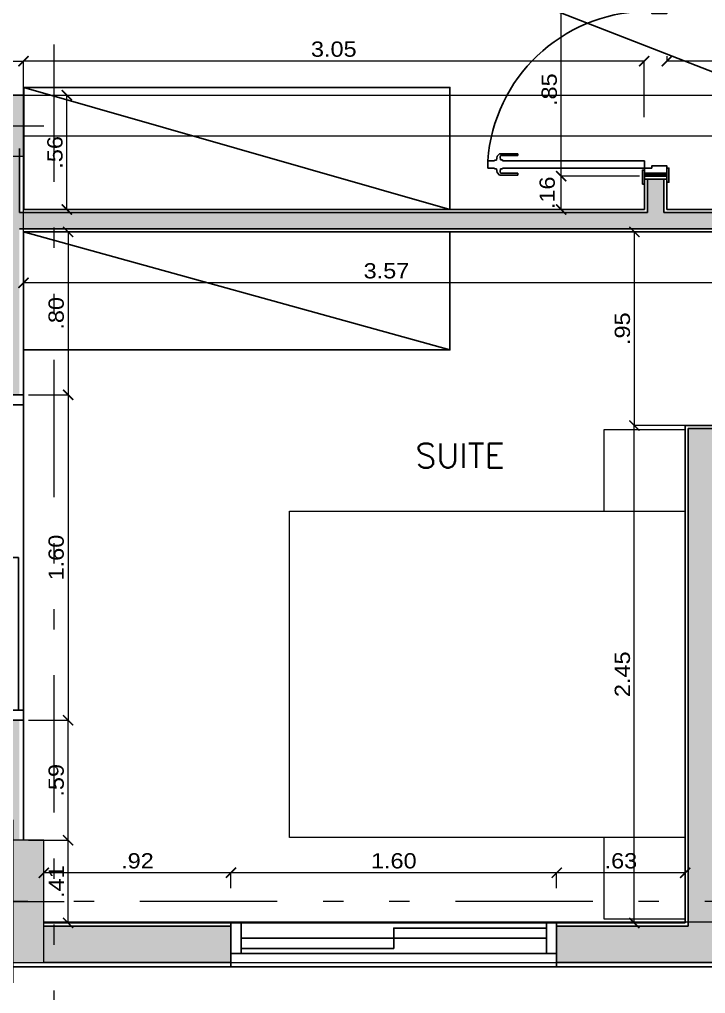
# Model space of a CAD drawing. Header units: metres. Extents: x 219 to 707, y -561 to -17.
# Drawn here: x 341.425 to 344.795, y -134.477 to -129.69 of the extents above; entities that cross this region are included whole.
import ezdxf

# ---------------------------------------------------------------- set-up
doc = ezdxf.new("R2010")
doc.units = ezdxf.units.M
doc.linetypes.add('CYPE_RAYAPUNTOPUNTO', pattern=[0.45, 0.225, -0.075, 0, -0.075, 0, -0.075])
for name, color, linetype in [('A-Aberturas', 2, 'Continuous'), ('A-Equipamiento fijo', 253, 'Continuous'), ('A-Muros', 4, 'Continuous'), ('A-Revoques', 1, 'Continuous'), ('A-Texto', 3, 'Continuous'), ('CORRECCIONES', 1, 'Continuous'), ('Dr Ejes en bloque', 4, 'Continuous'), ('TCOTA', 1, 'Continuous')]:
    doc.layers.add(name, color=color, linetype=linetype)
for name, color, linetype, lineweight in [('A-Equipamiento', 251, 'Continuous', 5), ('COTAS_REPLANTEO', 7, 'CYPE_RAYAPUNTOPUNTO', 0), ('PILAR_EJES', 1, 'Continuous', 0), ('PILAR_HORMIGON', 5, 'Continuous', 20), ('VIG_CARAS', 253, 'Continuous', 9)]:
    doc.layers.add(name, color=color, linetype=linetype, lineweight=lineweight)
for name, color, linetype, transparency in [('M-Muro hueco 11', 141, 'Continuous', 0.5), ('M3- Muro Hueco 15', 113, 'Continuous', 0.7), ('M4-Muro Hueco 22', 42, 'Continuous', 0.5)]:
    doc.layers.add(name, color=color, linetype=linetype, transparency=transparency)
doc.styles.add('1-50', font='arial.ttf', dxfattribs={"width": 1.1, "height": 0.075})
doc.styles.add('T12', font='romans.shx', dxfattribs={"height": 0.12})
doc.dimstyles.new('1-50', dxfattribs={"dimscale": 0, "dimtxt": 0.075, "dimasz": 0.05, "dimexe": 0, "dimexo": 0.025, "dimgap": 0.02, "dimtad": 1, "dimzin": 4, "dimdsep": 46, "dimtxsty": '1-50', "dimblk": 'ARCHTICK', "dimcen": 0.09, "dimclrd": 256, "dimclre": 8, "dimclrt": 2, "dimadec": 0, "dimazin": 3, "dimtfac": 1, "dimtofl": 0, "dimtmove": 2, "dimatfit": 3, "dimldrblk": 'OPEN90', "dimfxl": 1, "dimtolj": 1, "dimtzin": 0, "dimlwd": 18, "dimlwe": 18, "dimarcsym": 0})

# ---------------------------------------------------------------- blocks, each defined once
blk = doc.blocks.new('A$Cdcc540ea')
for points in [[(-0.15, -0.1), (0, -0.1), (0, -0.15), (-0.15, -0.15), (-0.15, -0.1)], [(-0.15, -1.65), (0, -1.65), (0, -1.7), (-0.15, -1.7), (-0.15, -1.65)]]:
    blk.add_lwpolyline(points)
at = {"color": 1}
blk.add_lwpolyline([(-0.15, -1.65), (0, -1.65), (0, -0.15), (-0.15, -0.15)], close=True, dxfattribs=at)
for points in [[(-0.075, -0.9), (-0.075, -0.15), (-0.125, -0.15), (-0.125, -0.9)], [(-0.025, -1.65), (-0.025, -0.9), (-0.075, -0.9), (-0.075, -1.65)]]:
    blk.add_lwpolyline(points, close=True)
blk = doc.blocks.new('hoja 75')
for p, q in [((2947.502, 1180.9982), (2947.5913, 1180.9982)), ((2947.502, 1180.9896), (2947.502, 1180.9982)), ((2947.5875, 1180.9896), (2947.502, 1180.9896)), ((2947.5891, 1180.9821), (2947.5875, 1180.9896)), ((2947.5913, 1180.9982), (2947.6042, 1180.9864)), ((2947.6042, 1180.9864), (2947.6069, 1180.967)), ((2946.8799, 1180.9638), (2947.5768, 1180.9638)), ((2946.8799, 1180.9638), (2946.8799, 1180.9278)), ((2947.5768, 1180.9638), (2947.5768, 1180.9675)), ((2947.5768, 1180.9675), (2947.5864, 1180.9675)), ((2947.5864, 1180.9675), (2947.5891, 1180.9821)), ((2947.6069, 1180.967), (2947.6166, 1180.967)), ((2947.6166, 1180.967), (2947.6166, 1180.9638)), ((2947.6166, 1180.9638), (2947.6499, 1180.9638)), ((2947.6499, 1180.9277), (2947.6499, 1180.9638)), ((2946.8799, 1180.9278), (2947.5768, 1180.9278)), ((2947.5875, 1180.9019), (2947.502, 1180.9019)), ((2947.502, 1180.9019), (2947.502, 1180.8933)), ((2947.502, 1180.8933), (2947.5913, 1180.8933)), ((2947.5768, 1180.9278), (2947.5768, 1180.924)), ((2947.5768, 1180.924), (2947.5864, 1180.924)), ((2947.5864, 1180.924), (2947.5891, 1180.9094)), ((2947.5891, 1180.9094), (2947.5875, 1180.9019)), ((2947.5913, 1180.8933), (2947.6042, 1180.9051)), ((2947.6042, 1180.9051), (2947.6069, 1180.9245)), ((2947.6069, 1180.9245), (2947.6166, 1180.9245)), ((2947.6166, 1180.9277), (2947.6499, 1180.9277)), ((2947.6166, 1180.9245), (2947.6166, 1180.9277))]:
    blk.add_line(p, q)
blk = doc.blocks.new('A$C30CA3CF2')
at = {"transparency": 33554661}
h = blk.add_hatch(dxfattribs=at)
h.set_pattern_fill('ANSI31', color=1, scale=0.001, angle=180, style=0)
h.set_pattern_definition([(225, (3011.2897267, 1180.500286), (0.0022450640303, -0.0022450640303), [])])
h.paths.add_polyline_path([(1.609, 0.7021), (1.624, 0.7021), (1.624, 0.8121), (1.609, 0.8121)])
h.paths.add_polyline_path([(0.774, 0.7021), (0.789, 0.7021), (0.789, 0.8121), (0.774, 0.8121)])
for p, q in [((0.774, 0.8121), (0.754, 0.8121)), ((0.824, 0.7761), (0.814, 0.7761)), ((1.624, 0.8121), (1.644, 0.8121)), ((1.574, 0.7021), (1.654, 0.7021))]:
    blk.add_line(p, q, dxfattribs=at)
for points in [[(0.734, 0.8221), (0.804, 0.8221), (0.804, 0.8121), (0.734, 0.8121)], [(1.664, 0.8221), (1.594, 0.8221), (1.594, 0.8121), (1.664, 0.8121)], [(0.744, 0.7021), (0.814, 0.7021), (0.814, 0.6921), (0.744, 0.6921)], [(1.654, 0.7021), (1.584, 0.7021), (1.584, 0.6921), (1.654, 0.6921)]]:
    blk.add_lwpolyline(points, close=True, dxfattribs=at)
at = {"color": 0, "linetype": 'ByBlock', "transparency": 33554661}
for points in [[(0.759, 0.8121), (0.774, 0.8121), (0.774, 0.7021), (0.759, 0.7021)], [(0.789, 0.8121), (0.814, 0.8121), (0.814, 0.7761), (0.824, 0.7761), (0.824, 0.7021), (0.789, 0.7021)], [(1.609, 0.8121), (1.584, 0.8121), (1.584, 0.7761), (1.574, 0.7761), (1.574, 0.7021), (1.609, 0.7021)], [(1.624, 0.8121), (1.639, 0.8121), (1.639, 0.7021), (1.624, 0.7021)]]:
    blk.add_lwpolyline(points, close=True, dxfattribs=at)
at = {"color": 1, "transparency": 33554661}
blk.add_arc((0.7921, 0.7921), 0.7921, 1.4466, 85.8096, dxfattribs=at)
at = {"transparency": 33554661, "rotation": 90}
blk.add_blockref('hoja 75', (1181.7777, -2946.0678), dxfattribs=at)
blk.add_blockref('hoja 75', (1181.7777, -2946.0678), dxfattribs=at)
blk = doc.blocks.new('_ArchTick')
at = {"color": 0, "linetype": 'ByBlock', "const_width": 0.15}
blk.add_lwpolyline([(-0.5, -0.5), (0.5, 0.5)], dxfattribs=at)
blk = doc.blocks.new('*D402')
at = {"layer": 'Defpoints', "color": 0, "transparency": 16777216}
for p in [(344.086, -129.6097), (344.4951, -129.6097), (344.4951, -130.4597)]:
    blk.add_point(p, dxfattribs=at)
at = {"layer": 'TCOTA', "color": 8, "lineweight": 18, "transparency": 16777216}
for p, q in [((344.4701, -129.6097), (344.086, -129.6097)), ((344.4701, -130.4597), (344.086, -130.4597))]:
    blk.add_line(p, q, dxfattribs=at)
at = {"layer": 'TCOTA', "lineweight": 18, "transparency": 16777216}
blk.add_line((344.086, -130.4597), (344.086, -129.6097), dxfattribs=at)
at = {"layer": 'TCOTA', "lineweight": 18, "transparency": 16777216, "xscale": 0.05, "yscale": 0.05, "zscale": 0.05}
for p, rotation in [((344.086, -129.6097), 90), ((344.086, -130.4597), 270)]:
    blk.add_blockref('_ArchTick', p, dxfattribs=dict(at, rotation=rotation))
at = {"layer": 'TCOTA', "color": 2, "transparency": 16777216, "insert": (344.0277, -130.0347), "char_height": 0.075, "attachment_point": 5, "rotation": 90, "style": '1-50'}
blk.add_mtext('\\A1;.85', dxfattribs=at)
blk = doc.blocks.new('_Open90')
at = {"color": 0, "linetype": 'ByBlock', "lineweight": -2}
for p, q in [((0, 0), (-1, 0)), ((-0.5, 0.5), (0, 0)), ((0, 0), (-0.5, -0.5))]:
    blk.add_line(p, q, dxfattribs=at)
blk = doc.blocks.new('*D403')
at = {"layer": 'Defpoints', "color": 0, "transparency": 16777216}
for p in [(344.086, -130.4597), (344.4951, -130.4597), (344.4951, -130.6237)]:
    blk.add_point(p, dxfattribs=at)
at = {"layer": 'TCOTA', "color": 8, "lineweight": 18, "transparency": 16777216}
for p, q in [((344.4701, -130.4597), (344.086, -130.4597)), ((344.4701, -130.6237), (344.086, -130.6237))]:
    blk.add_line(p, q, dxfattribs=at)
at = {"layer": 'TCOTA', "lineweight": 18, "transparency": 16777216}
blk.add_line((344.086, -130.6237), (344.086, -130.4597), dxfattribs=at)
at = {"layer": 'TCOTA', "lineweight": 18, "transparency": 16777216, "xscale": 0.05, "yscale": 0.05, "zscale": 0.05}
for p, rotation in [((344.086, -130.4597), 90), ((344.086, -130.6237), 270)]:
    blk.add_blockref('_ArchTick', p, dxfattribs=dict(at, rotation=rotation))
at = {"layer": 'TCOTA', "color": 2, "transparency": 16777216, "insert": (344.0177, -130.5417), "char_height": 0.075, "attachment_point": 5, "rotation": 90, "style": '1-50'}
blk.add_mtext('\\A1;.16', dxfattribs=at)
blk = doc.blocks.new('*D193')
at = {"layer": 'Defpoints', "color": 0, "transparency": 16777216}
for p in [(341.4437, -129.8942), (341.4437, -130.1941), (344.494, -130.1941)]:
    blk.add_point(p, dxfattribs=at)
at = {"layer": 'TCOTA', "color": 8, "lineweight": 18, "transparency": 16777216}
for p, q in [((341.4437, -130.1691), (341.4437, -129.8942)), ((344.494, -130.1691), (344.494, -129.8942))]:
    blk.add_line(p, q, dxfattribs=at)
at = {"layer": 'TCOTA', "lineweight": 18, "transparency": 16777216}
blk.add_line((344.494, -129.8942), (341.4437, -129.8942), dxfattribs=at)
at = {"layer": 'TCOTA', "lineweight": 18, "transparency": 16777216, "xscale": 0.05, "yscale": 0.05, "zscale": 0.05, "rotation": 180}
blk.add_blockref('_ArchTick', (341.4437, -129.8942), dxfattribs=at)
at = {"layer": 'TCOTA', "lineweight": 18, "transparency": 16777216, "xscale": 0.05, "yscale": 0.05, "zscale": 0.05}
blk.add_blockref('_ArchTick', (344.494, -129.8942), dxfattribs=at)
at = {"layer": 'TCOTA', "color": 2, "transparency": 16777216, "insert": (342.9689, -129.8359), "char_height": 0.075, "attachment_point": 5, "style": '1-50'}
blk.add_mtext('\\A1;3.05', dxfattribs=at)
blk = doc.blocks.new('*D194')
at = {"layer": 'Defpoints', "color": 0, "transparency": 16777216}
for p in [(341.4459, -130.0622), (341.6576, -130.0622), (341.4459, -130.6237)]:
    blk.add_point(p, dxfattribs=at)
at = {"layer": 'TCOTA', "color": 8, "lineweight": 18, "transparency": 16777216}
for p, q in [((341.4709, -130.0622), (341.6576, -130.0622)), ((341.4709, -130.6237), (341.6576, -130.6237))]:
    blk.add_line(p, q, dxfattribs=at)
at = {"layer": 'TCOTA', "lineweight": 18, "transparency": 16777216}
blk.add_line((341.6576, -130.6237), (341.6576, -130.0622), dxfattribs=at)
at = {"layer": 'TCOTA', "lineweight": 18, "transparency": 16777216, "xscale": 0.05, "yscale": 0.05, "zscale": 0.05}
for p, rotation in [((341.6576, -130.0622), 90), ((341.6576, -130.6237), 270)]:
    blk.add_blockref('_ArchTick', p, dxfattribs=dict(at, rotation=rotation))
at = {"layer": 'TCOTA', "color": 2, "transparency": 16777216, "insert": (341.5993, -130.3429), "char_height": 0.075, "attachment_point": 5, "rotation": 90, "style": '1-50'}
blk.add_mtext('\\A1;.56', dxfattribs=at)
blk = doc.blocks.new('*D195')
at = {"layer": 'Defpoints', "color": 0, "transparency": 16777216}
for p in [(341.4448, -129.8942), (340.9456, -130.0096), (341.4448, -130.0096)]:
    blk.add_point(p, dxfattribs=at)
at = {"layer": 'TCOTA', "color": 8, "lineweight": 18, "transparency": 16777216}
for p, q in [((340.9456, -129.9846), (340.9456, -129.8942)), ((341.4448, -129.9846), (341.4448, -129.8942))]:
    blk.add_line(p, q, dxfattribs=at)
at = {"layer": 'TCOTA', "lineweight": 18, "transparency": 16777216}
blk.add_line((340.9456, -129.8942), (341.4448, -129.8942), dxfattribs=at)
at = {"layer": 'TCOTA', "lineweight": 18, "transparency": 16777216, "xscale": 0.05, "yscale": 0.05, "zscale": 0.05, "rotation": 180}
blk.add_blockref('_ArchTick', (340.9456, -129.8942), dxfattribs=at)
at = {"layer": 'TCOTA', "lineweight": 18, "transparency": 16777216, "xscale": 0.05, "yscale": 0.05, "zscale": 0.05}
blk.add_blockref('_ArchTick', (341.4448, -129.8942), dxfattribs=at)
at = {"layer": 'TCOTA', "color": 2, "transparency": 16777216, "insert": (341.2949, -129.8359), "char_height": 0.075, "attachment_point": 5, "style": '1-50'}
blk.add_mtext('\\A1;.50', dxfattribs=at)
blk = doc.blocks.new('*D196')
at = {"layer": 'Defpoints', "color": 0, "transparency": 16777216}
for p in [(344.6051, -129.8942), (344.6051, -129.8942), (345.9301, -130.0618)]:
    blk.add_point(p, dxfattribs=at)
at = {"layer": 'TCOTA', "color": 8, "lineweight": 18, "transparency": 16777216}
for p, q in [((344.6051, -129.8692), (344.6051, -129.8942)), ((345.9301, -130.0368), (345.9301, -129.8942))]:
    blk.add_line(p, q, dxfattribs=at)
at = {"layer": 'TCOTA', "lineweight": 18, "transparency": 16777216}
blk.add_line((345.9301, -129.8942), (344.6051, -129.8942), dxfattribs=at)
at = {"layer": 'TCOTA', "lineweight": 18, "transparency": 16777216, "xscale": 0.05, "yscale": 0.05, "zscale": 0.05, "rotation": 180}
blk.add_blockref('_ArchTick', (344.6051, -129.8942), dxfattribs=at)
at = {"layer": 'TCOTA', "lineweight": 18, "transparency": 16777216, "xscale": 0.05, "yscale": 0.05, "zscale": 0.05}
blk.add_blockref('_ArchTick', (345.9301, -129.8942), dxfattribs=at)
at = {"layer": 'TCOTA', "color": 2, "transparency": 16777216, "insert": (345.2676, -129.8359), "char_height": 0.075, "attachment_point": 5, "style": '1-50'}
blk.add_mtext('\\A1;1.33', dxfattribs=at)
blk = doc.blocks.new('*D200')
at = {"layer": 'Defpoints', "color": 0, "transparency": 16777216}
for p in [(341.4448, -133.1342), (341.6637, -133.1342), (341.4448, -133.7239)]:
    blk.add_point(p, dxfattribs=at)
at = {"layer": 'TCOTA', "color": 8, "lineweight": 18, "transparency": 16777216}
for p, q in [((341.4698, -133.1342), (341.6637, -133.1342)), ((341.4698, -133.7239), (341.6637, -133.7239))]:
    blk.add_line(p, q, dxfattribs=at)
at = {"layer": 'TCOTA', "lineweight": 18, "transparency": 16777216}
blk.add_line((341.6637, -133.7239), (341.6637, -133.1342), dxfattribs=at)
at = {"layer": 'TCOTA', "lineweight": 18, "transparency": 16777216, "xscale": 0.05, "yscale": 0.05, "zscale": 0.05}
for p, rotation in [((341.6637, -133.1342), 90), ((341.6637, -133.7239), 270)]:
    blk.add_blockref('_ArchTick', p, dxfattribs=dict(at, rotation=rotation))
at = {"layer": 'TCOTA', "color": 2, "transparency": 16777216, "insert": (341.6054, -133.429), "char_height": 0.075, "attachment_point": 5, "rotation": 90, "style": '1-50'}
blk.add_mtext('\\A1;.59', dxfattribs=at)
blk = doc.blocks.new('*D201')
at = {"layer": 'Defpoints', "color": 0, "transparency": 16777216}
for p in [(341.4448, -131.5342), (341.4448, -133.1342), (341.6637, -133.1342)]:
    blk.add_point(p, dxfattribs=at)
at = {"layer": 'TCOTA', "color": 8, "lineweight": 18, "transparency": 16777216}
for p, q in [((341.4698, -131.5342), (341.6637, -131.5342)), ((341.4698, -133.1342), (341.6637, -133.1342))]:
    blk.add_line(p, q, dxfattribs=at)
at = {"layer": 'TCOTA', "lineweight": 18, "transparency": 16777216}
blk.add_line((341.6637, -131.5342), (341.6637, -133.1342), dxfattribs=at)
at = {"layer": 'TCOTA', "lineweight": 18, "transparency": 16777216, "xscale": 0.05, "yscale": 0.05, "zscale": 0.05}
for p, rotation in [((341.6637, -131.5342), 90), ((341.6637, -133.1342), 270)]:
    blk.add_blockref('_ArchTick', p, dxfattribs=dict(at, rotation=rotation))
at = {"layer": 'TCOTA', "color": 2, "transparency": 16777216, "insert": (341.6054, -132.3342), "char_height": 0.075, "attachment_point": 5, "rotation": 90, "style": '1-50'}
blk.add_mtext('\\A1;1.60', dxfattribs=at)
blk = doc.blocks.new('*D202')
at = {"layer": 'Defpoints', "color": 0, "transparency": 16777216}
for p in [(341.4448, -130.7337), (341.4448, -131.5342), (341.6637, -131.5342)]:
    blk.add_point(p, dxfattribs=at)
at = {"layer": 'TCOTA', "color": 8, "lineweight": 18, "transparency": 16777216}
for p, q in [((341.4698, -130.7337), (341.6637, -130.7337)), ((341.4698, -131.5342), (341.6637, -131.5342))]:
    blk.add_line(p, q, dxfattribs=at)
at = {"layer": 'TCOTA', "lineweight": 18, "transparency": 16777216}
blk.add_line((341.6637, -130.7337), (341.6637, -131.5342), dxfattribs=at)
at = {"layer": 'TCOTA', "lineweight": 18, "transparency": 16777216, "xscale": 0.05, "yscale": 0.05, "zscale": 0.05}
for p, rotation in [((341.6637, -130.7337), 90), ((341.6637, -131.5342), 270)]:
    blk.add_blockref('_ArchTick', p, dxfattribs=dict(at, rotation=rotation))
at = {"layer": 'TCOTA', "color": 2, "transparency": 16777216, "insert": (341.6054, -131.1339), "char_height": 0.075, "attachment_point": 5, "rotation": 90, "style": '1-50'}
blk.add_mtext('\\A1;.80', dxfattribs=at)
blk = doc.blocks.new('*D203')
at = {"layer": 'Defpoints', "color": 0, "transparency": 16777216}
for p in [(341.4448, -130.7337), (345.0103, -130.7337), (341.4448, -130.9837)]:
    blk.add_point(p, dxfattribs=at)
at = {"layer": 'TCOTA', "color": 8, "lineweight": 18, "transparency": 16777216}
for p, q in [((341.4448, -130.7587), (341.4448, -130.9837)), ((345.0103, -130.7587), (345.0103, -130.9837))]:
    blk.add_line(p, q, dxfattribs=at)
at = {"layer": 'TCOTA', "lineweight": 18, "transparency": 16777216}
blk.add_line((345.0103, -130.9837), (341.4448, -130.9837), dxfattribs=at)
at = {"layer": 'TCOTA', "lineweight": 18, "transparency": 16777216, "xscale": 0.05, "yscale": 0.05, "zscale": 0.05, "rotation": 180}
blk.add_blockref('_ArchTick', (341.4448, -130.9837), dxfattribs=at)
at = {"layer": 'TCOTA', "lineweight": 18, "transparency": 16777216, "xscale": 0.05, "yscale": 0.05, "zscale": 0.05}
blk.add_blockref('_ArchTick', (345.0103, -130.9837), dxfattribs=at)
at = {"layer": 'TCOTA', "color": 2, "transparency": 16777216, "insert": (343.2276, -130.9254), "char_height": 0.075, "attachment_point": 5, "style": '1-50'}
blk.add_mtext('\\A1;3.57', dxfattribs=at)
blk = doc.blocks.new('*D206')
at = {"layer": 'Defpoints', "color": 0, "transparency": 16777216}
for p in [(344.4453, -131.6854), (344.6951, -131.6854), (344.6951, -134.1304)]:
    blk.add_point(p, dxfattribs=at)
at = {"layer": 'TCOTA', "color": 8, "lineweight": 18, "transparency": 16777216}
for p, q in [((344.6701, -131.6854), (344.4453, -131.6854)), ((344.6701, -134.1304), (344.4453, -134.1304))]:
    blk.add_line(p, q, dxfattribs=at)
at = {"layer": 'TCOTA', "lineweight": 18, "transparency": 16777216}
blk.add_line((344.4453, -134.1304), (344.4453, -131.6854), dxfattribs=at)
at = {"layer": 'TCOTA', "lineweight": 18, "transparency": 16777216, "xscale": 0.05, "yscale": 0.05, "zscale": 0.05}
for p, rotation in [((344.4453, -131.6854), 90), ((344.4453, -134.1304), 270)]:
    blk.add_blockref('_ArchTick', p, dxfattribs=dict(at, rotation=rotation))
at = {"layer": 'TCOTA', "color": 2, "transparency": 16777216, "insert": (344.387, -132.9079), "char_height": 0.075, "attachment_point": 5, "rotation": 90, "style": '1-50'}
blk.add_mtext('\\A1;2.45', dxfattribs=at)
blk = doc.blocks.new('*D207')
at = {"layer": 'Defpoints', "color": 0, "transparency": 16777216}
for p in [(344.7727, -130.7337), (344.4453, -131.6854), (344.7727, -131.6854)]:
    blk.add_point(p, dxfattribs=at)
at = {"layer": 'TCOTA', "color": 8, "lineweight": 18, "transparency": 16777216}
for p, q in [((344.7477, -130.7337), (344.4453, -130.7337)), ((344.7477, -131.6854), (344.4453, -131.6854))]:
    blk.add_line(p, q, dxfattribs=at)
at = {"layer": 'TCOTA', "lineweight": 18, "transparency": 16777216}
blk.add_line((344.4453, -130.7337), (344.4453, -131.6854), dxfattribs=at)
at = {"layer": 'TCOTA', "lineweight": 18, "transparency": 16777216, "xscale": 0.05, "yscale": 0.05, "zscale": 0.05}
for p, rotation in [((344.4453, -130.7337), 90), ((344.4453, -131.6854), 270)]:
    blk.add_blockref('_ArchTick', p, dxfattribs=dict(at, rotation=rotation))
at = {"layer": 'TCOTA', "color": 2, "transparency": 16777216, "insert": (344.387, -131.2095), "char_height": 0.075, "attachment_point": 5, "rotation": 90, "style": '1-50'}
blk.add_mtext('\\A1;.95', dxfattribs=at)
blk = doc.blocks.new('*D208')
at = {"layer": 'Defpoints', "color": 0, "transparency": 16777216}
for p in [(341.5445, -133.7239), (341.6637, -133.7239), (341.5448, -134.1304)]:
    blk.add_point(p, dxfattribs=at)
at = {"layer": 'TCOTA', "color": 8, "lineweight": 18, "transparency": 16777216}
for p, q in [((341.5695, -133.7239), (341.6637, -133.7239)), ((341.5698, -134.1304), (341.6637, -134.1304))]:
    blk.add_line(p, q, dxfattribs=at)
at = {"layer": 'TCOTA', "lineweight": 18, "transparency": 16777216}
blk.add_line((341.6637, -134.1304), (341.6637, -133.7239), dxfattribs=at)
at = {"layer": 'TCOTA', "lineweight": 18, "transparency": 16777216, "xscale": 0.05, "yscale": 0.05, "zscale": 0.05}
for p, rotation in [((341.6637, -133.7239), 90), ((341.6637, -134.1304), 270)]:
    blk.add_blockref('_ArchTick', p, dxfattribs=dict(at, rotation=rotation))
at = {"layer": 'TCOTA', "color": 2, "transparency": 16777216, "insert": (341.6061, -133.9272), "char_height": 0.075, "attachment_point": 5, "rotation": 90, "style": '1-50'}
blk.add_mtext('\\A1;.41', dxfattribs=at)
blk = doc.blocks.new('*D209')
at = {"layer": 'Defpoints', "color": 0, "transparency": 16777216}
for p in [(341.5448, -133.8836), (341.5448, -133.9838), (342.4637, -133.9838)]:
    blk.add_point(p, dxfattribs=at)
at = {"layer": 'TCOTA', "color": 8, "lineweight": 18, "transparency": 16777216}
for p, q in [((341.5448, -133.9588), (341.5448, -133.8836)), ((342.4637, -133.9588), (342.4637, -133.8836))]:
    blk.add_line(p, q, dxfattribs=at)
at = {"layer": 'TCOTA', "lineweight": 18, "transparency": 16777216}
blk.add_line((342.4637, -133.8836), (341.5448, -133.8836), dxfattribs=at)
at = {"layer": 'TCOTA', "lineweight": 18, "transparency": 16777216, "xscale": 0.05, "yscale": 0.05, "zscale": 0.05, "rotation": 180}
blk.add_blockref('_ArchTick', (341.5448, -133.8836), dxfattribs=at)
at = {"layer": 'TCOTA', "lineweight": 18, "transparency": 16777216, "xscale": 0.05, "yscale": 0.05, "zscale": 0.05}
blk.add_blockref('_ArchTick', (342.4637, -133.8836), dxfattribs=at)
at = {"layer": 'TCOTA', "color": 2, "transparency": 16777216, "insert": (342.0043, -133.8253), "char_height": 0.075, "attachment_point": 5, "style": '1-50'}
blk.add_mtext('\\A1;.92', dxfattribs=at)
blk = doc.blocks.new('*D210')
at = {"layer": 'Defpoints', "color": 0, "transparency": 16777216}
for p in [(342.4637, -133.8836), (342.4637, -133.9838), (344.0637, -133.9838)]:
    blk.add_point(p, dxfattribs=at)
at = {"layer": 'TCOTA', "color": 8, "lineweight": 18, "transparency": 16777216}
for p, q in [((342.4637, -133.9588), (342.4637, -133.8836)), ((344.0637, -133.9588), (344.0637, -133.8836))]:
    blk.add_line(p, q, dxfattribs=at)
at = {"layer": 'TCOTA', "lineweight": 18, "transparency": 16777216}
blk.add_line((344.0637, -133.8836), (342.4637, -133.8836), dxfattribs=at)
at = {"layer": 'TCOTA', "lineweight": 18, "transparency": 16777216, "xscale": 0.05, "yscale": 0.05, "zscale": 0.05, "rotation": 180}
blk.add_blockref('_ArchTick', (342.4637, -133.8836), dxfattribs=at)
at = {"layer": 'TCOTA', "lineweight": 18, "transparency": 16777216, "xscale": 0.05, "yscale": 0.05, "zscale": 0.05}
blk.add_blockref('_ArchTick', (344.0637, -133.8836), dxfattribs=at)
at = {"layer": 'TCOTA', "color": 2, "transparency": 16777216, "insert": (343.2637, -133.8253), "char_height": 0.075, "attachment_point": 5, "style": '1-50'}
blk.add_mtext('\\A1;1.60', dxfattribs=at)
blk = doc.blocks.new('*D211')
at = {"layer": 'Defpoints', "color": 0, "transparency": 16777216}
for p in [(344.0637, -133.8836), (344.0637, -133.9838), (344.6951, -133.9838)]:
    blk.add_point(p, dxfattribs=at)
at = {"layer": 'TCOTA', "color": 8, "lineweight": 18, "transparency": 16777216}
for p, q in [((344.0637, -133.9588), (344.0637, -133.8836)), ((344.6951, -133.9588), (344.6951, -133.8836))]:
    blk.add_line(p, q, dxfattribs=at)
at = {"layer": 'TCOTA', "lineweight": 18, "transparency": 16777216}
blk.add_line((344.6951, -133.8836), (344.0637, -133.8836), dxfattribs=at)
at = {"layer": 'TCOTA', "lineweight": 18, "transparency": 16777216, "xscale": 0.05, "yscale": 0.05, "zscale": 0.05, "rotation": 180}
blk.add_blockref('_ArchTick', (344.0637, -133.8836), dxfattribs=at)
at = {"layer": 'TCOTA', "lineweight": 18, "transparency": 16777216, "xscale": 0.05, "yscale": 0.05, "zscale": 0.05}
blk.add_blockref('_ArchTick', (344.6951, -133.8836), dxfattribs=at)
at = {"layer": 'TCOTA', "color": 2, "transparency": 16777216, "insert": (344.3794, -133.8252), "char_height": 0.075, "attachment_point": 5, "style": '1-50'}
blk.add_mtext('\\A1;.63', dxfattribs=at)
blk = doc.blocks.new('Ejes del pilar')
at = {"layer": 'PILAR_EJES'}
for p, q in [((0, -0.5), (0, 0.5)), ((-0.5, 0), (0.5, 0))]:
    blk.add_line(p, q, dxfattribs=at)
blk = doc.blocks.new('A$Ce77abe1e')
h = blk.add_hatch(color=253)
h.dxf.hatch_style = 1
h.paths.add_polyline_path([(-0.35, -0.1), (0.35, -0.1), (0.35, 0.1), (-0.35, 0.1)])
h.paths.add_polyline_path([(4.525, -0.1004), (5.325, -0.1004), (5.325, 0.0996), (4.525, 0.0996)])
h.paths.add_polyline_path([(4.7997, -3.6492), (5.4997, -3.6492), (5.4997, -3.3492), (4.7997, -3.3492)])
h.paths.add_polyline_path([(-0.8503, -3.5992), (-0.0503, -3.5992), (-0.0503, -3.3492), (-0.8503, -3.3492)])
h.paths.add_polyline_path([(-0.8508, -9.9381), (-0.1508, -9.9381), (-0.1508, -9.6381), (-0.8508, -9.6381)])
h.paths.add_polyline_path([(4.7992, -10.4381), (5.0992, -10.4381), (5.0992, -9.6381), (4.7992, -9.6381)])
h.paths.add_polyline_path([(-0.3511, -13.9003), (-0.0511, -13.9003), (-0.0511, -13.3003), (-0.3511, -13.3003)])
h.paths.add_polyline_path([(4.7989, -13.9003), (5.0989, -13.9003), (5.0989, -13.3003), (4.7989, -13.3003)])
h.paths.add_polyline_path([(10.048, -13.9003), (10.348, -13.9003), (10.348, -13.3003), (10.048, -13.3003)])
h.paths.add_polyline_path([(10.0492, -10.3381), (10.3992, -10.3381), (10.3992, -9.6381), (10.0492, -9.6381)])
h.paths.add_polyline_path([(13.0992, -10.3381), (13.3992, -10.3381), (13.3992, -9.6381), (13.0992, -9.6381)])
h.paths.add_polyline_path([(13.0989, -13.9003), (13.3989, -13.9003), (13.3989, -13.2003), (13.0989, -13.2003)])
h.paths.add_polyline_path([(17.7502, -13.9003), (18.4502, -13.9003), (18.4502, -13.6003), (17.7502, -13.6003)])
h.paths.add_polyline_path([(23.15, -13.9003), (23.45, -13.9003), (23.45, -13.3003), (23.15, -13.3003)])
h.paths.add_polyline_path([(23.15, -10.3381), (23.45, -10.3381), (23.45, -9.6381), (23.15, -9.6381)])
h.paths.add_polyline_path([(23.1497, -3.5519), (23.4497, -3.5519), (23.4497, -2.8519), (23.1497, -2.8519)])
h.paths.add_polyline_path([(22.85, -0.2), (23.45, -0.2), (23.45, 0.1), (22.85, 0.1)])
h.paths.add_polyline_path([(13.6997, -4.05), (13.9997, -4.05), (13.9997, -3.35), (13.6997, -3.35)])
h.paths.add_polyline_path([(16.4997, -4.0492), (16.7997, -4.0492), (16.7997, -3.3492), (16.4997, -3.3492)])
h.paths.add_polyline_path([(9.5497, -3.6492), (10.2497, -3.6492), (10.2497, -3.3492), (9.5497, -3.3492)])
h.paths.add_polyline_path([(9.55, -0.2), (10.25, -0.2), (10.25, 0.1), (9.55, 0.1)])
at = {"layer": 'PILAR_HORMIGON'}
h = blk.add_hatch(color=253, dxfattribs=at)
h.dxf.hatch_style = 1
h.paths.add_polyline_path([(13.6998, -0.1), (14.3998, -0.1), (14.3998, 0.1), (13.6998, 0.1)], flags=17)
h.paths.add_polyline_path([(23.15, -13.9003), (23.45, -13.9003), (23.45, -13.3003), (23.15, -13.3003)], flags=17)
h.paths.add_polyline_path([(17.7502, -13.9003), (18.4502, -13.9003), (18.4502, -13.6003), (17.7502, -13.6003)], flags=17)
h.paths.add_polyline_path([(13.0989, -13.9003), (13.3989, -13.9003), (13.3989, -13.2003), (13.0989, -13.2003)], flags=17)
h.paths.add_polyline_path([(10.048, -13.9003), (10.348, -13.9003), (10.348, -13.3003), (10.048, -13.3003)], flags=17)
h.paths.add_polyline_path([(4.7989, -13.9003), (5.0989, -13.9003), (5.0989, -13.3003), (4.7989, -13.3003)], flags=17)
h.paths.add_polyline_path([(-0.3511, -13.9003), (-0.0511, -13.9003), (-0.0511, -13.3003), (-0.3511, -13.3003)], flags=17)
h.paths.add_polyline_path([(23.15, -10.3381), (23.45, -10.3381), (23.45, -9.6381), (23.15, -9.6381)], flags=17)
h.paths.add_polyline_path([(13.0992, -10.3381), (13.3992, -10.3381), (13.3992, -9.6381), (13.0992, -9.6381)], flags=17)
h.paths.add_polyline_path([(10.0492, -10.3381), (10.3992, -10.3381), (10.3992, -9.6381), (10.0492, -9.6381)], flags=17)
h.paths.add_polyline_path([(4.7992, -10.4381), (5.0992, -10.4381), (5.0992, -9.6381), (4.7992, -9.6381)], flags=17)
h.paths.add_polyline_path([(-0.8508, -9.9381), (-0.1508, -9.9381), (-0.1508, -9.6381), (-0.8508, -9.6381)], flags=17)
h.paths.add_polyline_path([(23.1497, -3.5519), (23.4497, -3.5519), (23.4497, -2.8519), (23.1497, -2.8519)], flags=17)
h.paths.add_polyline_path([(16.4997, -4.0492), (16.7997, -4.0492), (16.7997, -3.3492), (16.4997, -3.3492)], flags=17)
h.paths.add_polyline_path([(13.6997, -4.05), (13.9997, -4.05), (13.9997, -3.35), (13.6997, -3.35)], flags=17)
h.paths.add_polyline_path([(9.5497, -3.6492), (10.2497, -3.6492), (10.2497, -3.3492), (9.5497, -3.3492)], flags=17)
h.paths.add_polyline_path([(4.7997, -3.6492), (5.4997, -3.6492), (5.4997, -3.3492), (4.7997, -3.3492)], flags=17)
h.paths.add_polyline_path([(-0.8503, -3.5992), (-0.0503, -3.5992), (-0.0503, -3.3492), (-0.8503, -3.3492)], flags=17)
h.paths.add_polyline_path([(22.85, -0.2), (23.45, -0.2), (23.45, 0.1), (22.85, 0.1)], flags=17)
h.paths.add_polyline_path([(16.5, -0.1), (17.2, -0.1), (17.2, 0.1), (16.5, 0.1)], flags=17)
h.paths.add_polyline_path([(9.55, -0.2), (10.25, -0.2), (10.25, 0.1), (9.55, 0.1)], flags=17)
h.paths.add_polyline_path([(4.525, -0.1004), (5.325, -0.1004), (5.325, 0.0996), (4.525, 0.0996)], flags=17)
h.paths.add_polyline_path([(-0.35, -0.1), (0.35, -0.1), (0.35, 0.1), (-0.35, 0.1)], flags=17)
h.paths.add_polyline_path([(16.4997, -4.0492), (16.7997, -4.0492), (16.7997, -3.3492), (16.4997, -3.3492)], flags=0)
h.paths.add_polyline_path([(13.6997, -4.05), (13.9997, -4.05), (13.9997, -3.35), (13.6997, -3.35)], flags=0)
h.paths.add_polyline_path([(16.5, -0.1), (17.2, -0.1), (17.2, 0.1), (16.5, 0.1)])
h.paths.add_polyline_path([(13.6998, -0.1), (14.3998, -0.1), (14.3998, 0.1), (13.6998, 0.1)])
h.paths.add_polyline_path([(13.6998, -0.1), (14.3998, -0.1), (14.3998, 0.1), (13.6998, 0.1)], flags=17)
h.paths.add_polyline_path([(23.15, -13.9003), (23.45, -13.9003), (23.45, -13.3003), (23.15, -13.3003)], flags=17)
h.paths.add_polyline_path([(17.7502, -13.9003), (18.4502, -13.9003), (18.4502, -13.6003), (17.7502, -13.6003)], flags=17)
h.paths.add_polyline_path([(13.0989, -13.9003), (13.3989, -13.9003), (13.3989, -13.2003), (13.0989, -13.2003)], flags=17)
h.paths.add_polyline_path([(10.048, -13.9003), (10.348, -13.9003), (10.348, -13.3003), (10.048, -13.3003)], flags=17)
h.paths.add_polyline_path([(4.7989, -13.9003), (5.0989, -13.9003), (5.0989, -13.3003), (4.7989, -13.3003)], flags=17)
h.paths.add_polyline_path([(-0.3511, -13.9003), (-0.0511, -13.9003), (-0.0511, -13.3003), (-0.3511, -13.3003)], flags=17)
h.paths.add_polyline_path([(23.15, -10.3381), (23.45, -10.3381), (23.45, -9.6381), (23.15, -9.6381)], flags=17)
h.paths.add_polyline_path([(13.0992, -10.3381), (13.3992, -10.3381), (13.3992, -9.6381), (13.0992, -9.6381)], flags=17)
h.paths.add_polyline_path([(10.0492, -10.3381), (10.3992, -10.3381), (10.3992, -9.6381), (10.0492, -9.6381)], flags=17)
h.paths.add_polyline_path([(4.7992, -10.4381), (5.0992, -10.4381), (5.0992, -9.6381), (4.7992, -9.6381)], flags=17)
h.paths.add_polyline_path([(-0.8508, -9.9381), (-0.1508, -9.9381), (-0.1508, -9.6381), (-0.8508, -9.6381)], flags=17)
h.paths.add_polyline_path([(23.1497, -3.5519), (23.4497, -3.5519), (23.4497, -2.8519), (23.1497, -2.8519)], flags=17)
h.paths.add_polyline_path([(16.4997, -4.0492), (16.7997, -4.0492), (16.7997, -3.3492), (16.4997, -3.3492)], flags=17)
h.paths.add_polyline_path([(13.6997, -4.05), (13.9997, -4.05), (13.9997, -3.35), (13.6997, -3.35)], flags=17)
h.paths.add_polyline_path([(9.5497, -3.6492), (10.2497, -3.6492), (10.2497, -3.3492), (9.5497, -3.3492)], flags=17)
h.paths.add_polyline_path([(4.7997, -3.6492), (5.4997, -3.6492), (5.4997, -3.3492), (4.7997, -3.3492)], flags=17)
h.paths.add_polyline_path([(-0.8503, -3.5992), (-0.0503, -3.5992), (-0.0503, -3.3492), (-0.8503, -3.3492)], flags=17)
h.paths.add_polyline_path([(22.85, -0.2), (23.45, -0.2), (23.45, 0.1), (22.85, 0.1)], flags=17)
h.paths.add_polyline_path([(16.5, -0.1), (17.2, -0.1), (17.2, 0.1), (16.5, 0.1)], flags=17)
h.paths.add_polyline_path([(9.55, -0.2), (10.25, -0.2), (10.25, 0.1), (9.55, 0.1)], flags=17)
h.paths.add_polyline_path([(4.525, -0.1004), (5.325, -0.1004), (5.325, 0.0996), (4.525, 0.0996)], flags=17)
h.paths.add_polyline_path([(-0.35, -0.1), (0.35, -0.1), (0.35, 0.1), (-0.35, 0.1)], flags=17)
for points in [[(-0.8508, -9.9381), (-0.1508, -9.9381), (-0.1508, -9.6381), (-0.8508, -9.6381), (-0.8508, -9.9381)], [(-0.8508, -9.9381), (-0.1508, -9.9381), (-0.1508, -9.6381), (-0.8508, -9.6381), (-0.8508, -9.9381)], [(-0.3511, -13.9003), (-0.0511, -13.9003), (-0.0511, -13.3003), (-0.3511, -13.3003), (-0.3511, -13.9003)], [(-0.3511, -13.9003), (-0.0511, -13.9003), (-0.0511, -13.3003), (-0.3511, -13.3003), (-0.3511, -13.9003)]]:
    blk.add_lwpolyline(points, close=True, dxfattribs=at)
at = {"layer": 'VIG_CARAS'}
for points in [[(-0.1508, -9.6381), (4.7992, -9.6381)], [(-0.1508, -9.8381), (4.7992, -9.8381)], [(-0.1511, -13.3003), (-0.1511, -9.9381)], [(-0.0511, -13.7003), (4.7989, -13.7003)], [(-0.0511, -13.9003), (4.7989, -13.9003)]]:
    blk.add_lwpolyline(points, dxfattribs=at)
at = {"layer": 'PILAR_EJES'}
for p, xscale, yscale in [((-0.5008, -9.7881), 0.9000000000000001, 0.5), ((-0.2011, -13.6003), 0.5, 0.8)]:
    blk.add_blockref('Ejes del pilar', p, dxfattribs=dict(at, xscale=xscale, yscale=yscale))
blk = doc.blocks.new('DSADADASDAS')
at = {"layer": 'COTAS_REPLANTEO', "ltscale": 3}
for p, q in [((115.8777, 125.9327, -0.525), (115.8777, 146.4778, -0.525)), ((110.0984, 134.1088, -0.525), (141.6696, 134.1088, -0.525)), ((110.0984, 130.1466, -0.525), (141.6696, 130.1466, -0.525))]:
    blk.add_line(p, q, dxfattribs=at)

msp = doc.modelspace()

# ---------------------------------------------------------------- hatches: boundary and pattern name
at = {"layer": 'M-Muro hueco 11', "transparency": 33554534}
h = msp.add_hatch(color=256, dxfattribs=at)
h.dxf.hatch_style = 1
h.paths.add_polyline_path([(341.4248, -130.7187), (341.4248, -130.6387), (344.5101, -130.6387), (344.5101, -130.4747), (344.5901, -130.4747), (344.5901, -130.6387), (344.9953, -130.6387), (344.9953, -130.7187)])
at = {"layer": 'M3- Muro Hueco 15', "transparency": 33554687}
h = msp.add_hatch(color=256, dxfattribs=at)
h.dxf.hatch_style = 1
h.paths.add_polyline_path([(344.8301, -131.7804), (344.8301, -131.7004), (344.7101, -131.7004), (344.7101, -134.1454), (344.8301, -134.1454)])
at = {"layer": 'M4-Muro Hueco 22', "transparency": 33554687}
h = msp.add_hatch(color=256, dxfattribs=at)
h.dxf.hatch_style = 1
h.paths.add_polyline_path([(341.4259, -120.5237), (341.2459, -120.5237), (341.2459, -121.2487), (341.4259, -121.2487)])
h.paths.add_polyline_path([(341.4259, -122.8487), (341.2459, -122.8487), (341.2459, -123.7729), (341.4259, -123.7729)])
h.paths.add_polyline_path([(346.1206, -120.3241), (341.9456, -120.3237), (341.9456, -120.5237), (346.1206, -120.5237)])
h.paths.add_polyline_path([(351.1456, -120.3246), (346.9206, -120.3242), (346.9206, -120.5042), (347.1309, -120.524), (351.1456, -120.5244)])
h.paths.add_polyline_path([(340.9256, -127.2551), (340.9256, -127.0951), (340.9256, -126.3545), (340.7456, -126.3545), (340.7456, -127.8728), (340.9256, -127.8728)])
h.paths.add_polyline_path([(340.9256, -124.0229), (340.7456, -124.0229), (340.7456, -124.7545), (340.9256, -124.7545)])
h.paths.add_polyline_path([(340.9256, -129.4728), (340.7456, -129.4728), (340.7456, -130.0618), (340.9256, -130.0618)])
h.paths.add_polyline_path([(341.4248, -130.3618), (341.2448, -130.3618), (341.2448, -131.5342), (341.4248, -131.5342)])
h.paths.add_polyline_path([(341.4248, -133.1342), (341.2748, -133.1342), (341.2448, -133.1342), (341.2448, -133.7239), (341.4248, -133.7239)])
h.paths.add_polyline_path([(358.7959, -120.5257), (364.4456, -120.5257), (364.4456, -120.326), (358.7959, -120.326)])
h.paths.add_polyline_path([(364.8656, -120.526), (365.0456, -120.526), (365.0456, -121.0421), (364.8656, -121.0421)])
h.paths.add_polyline_path([(365.0456, -123.2756), (364.8656, -123.2756), (364.8655, -122.6421), (365.0455, -122.6421)])
h.paths.add_polyline_path([(365.3656, -123.7729), (365.5455, -123.7729), (365.5455, -124.6794), (365.3656, -124.6794)])
h.paths.add_polyline_path([(365.0456, -123.7753), (365.3656, -123.7753), (365.3656, -123.9706), (365.0456, -123.9706)])
h = msp.add_hatch(color=256, dxfattribs=at)
h.dxf.hatch_style = 1
h.paths.add_polyline_path([(342.4637, -134.1454), (341.5448, -134.1454), (341.5448, -134.3254), (342.4637, -134.3254)])
h.paths.add_polyline_path([(346.3945, -134.1454), (344.8301, -134.1454), (344.7101, -134.1454), (344.0637, -134.1454), (344.0637, -134.3254), (346.3945, -134.3254)])
h.paths.add_polyline_path([(347.9694, -134.3254), (347.9694, -134.1454), (346.6948, -134.1454), (346.6948, -134.3254)])
h.paths.add_polyline_path([(351.644, -134.3254), (351.644, -134.1454), (351.0239, -134.1454), (350.8639, -134.1454), (349.5694, -134.1454), (349.5694, -134.3254)])
h.paths.add_polyline_path([(352.5119, -134.3254), (352.5119, -134.1454), (351.944, -134.1454), (351.944, -134.3254)])

# ---------------------------------------------------------------- linework, layer by layer
at = {"layer": 'A-Aberturas'}
msp.add_line((342.4637, -134.3454), (344.0637, -134.3454), dxfattribs=at)
at = {"layer": 'A-Equipamiento', "transparency": 33554687}
for points in [[(344.295, -131.7064), (344.295, -132.1064), (344.695, -132.1064), (344.695, -131.7064)], [(344.6951, -133.7094), (342.7514, -133.7094), (342.7514, -132.1064), (344.6951, -132.1064)], [(344.295, -133.7094), (344.295, -134.1094), (344.695, -134.1094), (344.695, -133.7094)]]:
    msp.add_lwpolyline(points, close=True, dxfattribs=at)
at = {"layer": 'A-Equipamiento fijo', "transparency": 33554687}
for p, q in [((343.5393, -130.6237), (341.4459, -130.0237)), ((343.5393, -131.3137), (341.4448, -130.7337))]:
    msp.add_line(p, q, dxfattribs=at)
for points in [[(341.4459, -130.0237), (343.5393, -130.0237), (343.5393, -130.6237), (341.4459, -130.6237)], [(341.4448, -130.7337), (343.5393, -130.7337), (343.5393, -131.3137), (341.4448, -131.3137)]]:
    msp.add_lwpolyline(points, close=True, dxfattribs=at)
at = {"layer": 'A-Muros', "transparency": 33554687}
for p, q in [((344.5101, -130.6387), (344.5101, -130.4747)), ((344.5101, -130.4747), (344.5901, -130.4747)), ((344.5901, -130.4747), (344.5901, -130.6387)), ((341.4248, -130.6387), (344.5101, -130.6387)), ((344.5901, -130.6387), (344.9953, -130.6387)), ((344.9953, -130.7187), (341.4248, -130.7187)), ((345.2253, -131.7004), (344.7101, -131.7004)), ((344.7101, -131.7004), (344.7101, -134.1454)), ((346.3945, -134.3238), (344.0637, -134.3238))]:
    msp.add_line(p, q, dxfattribs=at)
at = {"layer": 'A-Muros'}
for p, q in [((342.4637, -134.3239), (342.4637, -134.1454)), ((344.0637, -134.1454), (344.0637, -134.3238)), ((342.4637, -134.3239), (341.5445, -134.3239))]:
    msp.add_line(p, q, dxfattribs=at)
at = {"layer": 'A-Muros', "transparency": 33554687}
for points in [[(341.4248, -130.3237), (341.4248, -130.6387)], [(341.5445, -134.1454), (342.4637, -134.1454)], [(344.0637, -134.1454), (344.7101, -134.1454)]]:
    msp.add_lwpolyline(points, dxfattribs=at)
at = {"layer": 'A-Revoques', "transparency": 33554687}
for p, q in [((344.4951, -130.6237), (344.4951, -130.4747)), ((344.6051, -130.4747), (344.6051, -130.6237)), ((344.4951, -130.6237), (341.4448, -130.6237)), ((344.9953, -130.6237), (344.6051, -130.6237)), ((341.4448, -130.7337), (341.4448, -131.5342)), ((341.4448, -130.7337), (344.9953, -130.7337)), ((341.4448, -131.5342), (341.2248, -131.5342)), ((345.2253, -131.6854), (344.6951, -131.6854)), ((344.6951, -131.6854), (344.6951, -134.1304)), ((341.2248, -133.1342), (341.4448, -133.1342)), ((341.4448, -133.1342), (341.4448, -133.7239)), ((341.5448, -134.1304), (342.4637, -134.1304)), ((342.4637, -134.1304), (342.4637, -134.3454)), ((344.6951, -134.1304), (344.0637, -134.1304)), ((344.0637, -134.1304), (344.0637, -134.3454)), ((342.4637, -134.3454), (341.2248, -134.3454)), ((344.0637, -134.3454), (347.9694, -134.3454))]:
    msp.add_line(p, q, dxfattribs=at)
msp.add_lwpolyline([(341.4448, -130.3237), (341.4448, -130.6237)], dxfattribs=at)
at = {"layer": 'CORRECCIONES', "color": 114, "true_color": 0x139b48}
msp.add_lwpolyline([(346.2176, -130.4876), (336.0442, -126.526), (330.8854, -126.526)], dxfattribs=at)
at = {"layer": 'TCOTA'}
msp.add_line((342.4637, -134.3454), (344.0637, -134.3454), dxfattribs=at)

# ---------------------------------------------------------------- block references
msp.add_blockref('A$Ce77abe1e', (341.5956, -120.4237))
at = {"layer": 'A-Aberturas', "transparency": 33554687}
for name, p, rotation in [('A$C30CA3CF2', (345.3073, -131.2337), 90), ('A$Cdcc540ea', (344.1637, -134.2804), 270)]:
    msp.add_blockref(name, p, dxfattribs=dict(at, rotation=rotation))
msp.add_blockref('A$Cdcc540ea', (341.4448, -131.4342), dxfattribs=at)
at = {"layer": 'Dr Ejes en bloque'}
msp.add_blockref('DSADADASDAS', (225.7179, -264.1705, 0.525), dxfattribs=at)

# ---------------------------------------------------------------- texts
at = {"layer": 'A-Texto', "transparency": 33554687, "style": 'T12'}
msp.add_text('SUITE', height=0.12, dxfattribs=at).set_placement((343.3703, -131.8932))

# ---------------------------------------------------------------- dimensions: what is measured, and where the dimension line sits
at = {"layer": 'TCOTA'}
for base, p1, p2, picture, middle in [((344.086, -129.6097), (344.4951, -130.4597), (344.4951, -129.6097), '*D402', (344.0277, -130.0347)), ((341.6576, -130.0622), (341.4459, -130.6237), (341.4459, -130.0622), '*D194', (341.5993, -130.3429)), ((344.086, -130.4597), (344.4951, -130.6237), (344.4951, -130.4597), '*D403', (344.0177, -130.5417)), ((341.6637, -131.5342), (341.4448, -130.7337), (341.4448, -131.5342), '*D202', (341.6054, -131.1339)), ((344.4453, -131.6854), (344.7727, -130.7337), (344.7727, -131.6854), '*D207', (344.387, -131.2095)), ((341.6637, -133.1342), (341.4448, -131.5342), (341.4448, -133.1342), '*D201', (341.6054, -132.3342)), ((344.4452598089, -131.6853966228), (344.695139752, -134.1303966228), (344.695139752, -131.6853966228), '*D206', (344.3869668348, -132.9078966228)), ((341.6637, -133.1342), (341.4448, -133.7239), (341.4448, -133.1342), '*D200', (341.6054, -133.429)), ((341.6637, -133.7239), (341.5448, -134.1304), (341.5445, -133.7239), '*D208', (341.6061, -133.9272))]:
    dim = msp.add_linear_dim(base=base, p1=p1, p2=p2, angle=90, dimstyle='1-50', override={"dimscale": 1}, dxfattribs=at)
    dim.commit()
    dim.dimension.update_dxf_attribs({"geometry": picture, "text_midpoint": middle})
dim = msp.add_linear_dim(base=(341.4448, -129.8942), p1=(340.9456, -130.0096), p2=(341.4448, -130.0096), dimstyle='1-50', override={"dimscale": 1}, dxfattribs=at)
dim.commit()
dim.dimension.update_dxf_attribs({"geometry": '*D195', "text_midpoint": (341.2949, -129.8359), "dimtype": 160})
for base, p1, p2, picture, middle in [((341.4437, -129.8942), (344.494, -130.1941), (341.4437, -130.1941), '*D193', (342.9689, -129.8359)), ((344.60514, -129.894238), (345.930142, -130.061775), (344.60514, -129.894238), '*D196', (345.267641, -129.835919)), ((341.4448, -130.9837), (345.0103, -130.7337), (341.4448, -130.7337), '*D203', (343.2276, -130.9254)), ((341.5448, -133.8836), (342.4637, -133.9838), (341.5448, -133.9838), '*D209', (342.0043, -133.8253)), ((342.4637, -133.8836), (344.0637, -133.9838), (342.4637, -133.9838), '*D210', (343.2637, -133.8253)), ((344.0637, -133.8836), (344.6951, -133.9838), (344.0637, -133.9838), '*D211', (344.3794, -133.8252))]:
    dim = msp.add_linear_dim(base=base, p1=p1, p2=p2, dimstyle='1-50', override={"dimscale": 1}, dxfattribs=at)
    dim.commit()
    dim.dimension.update_dxf_attribs({"geometry": picture, "text_midpoint": middle})

doc.saveas('drawing.dxf')
